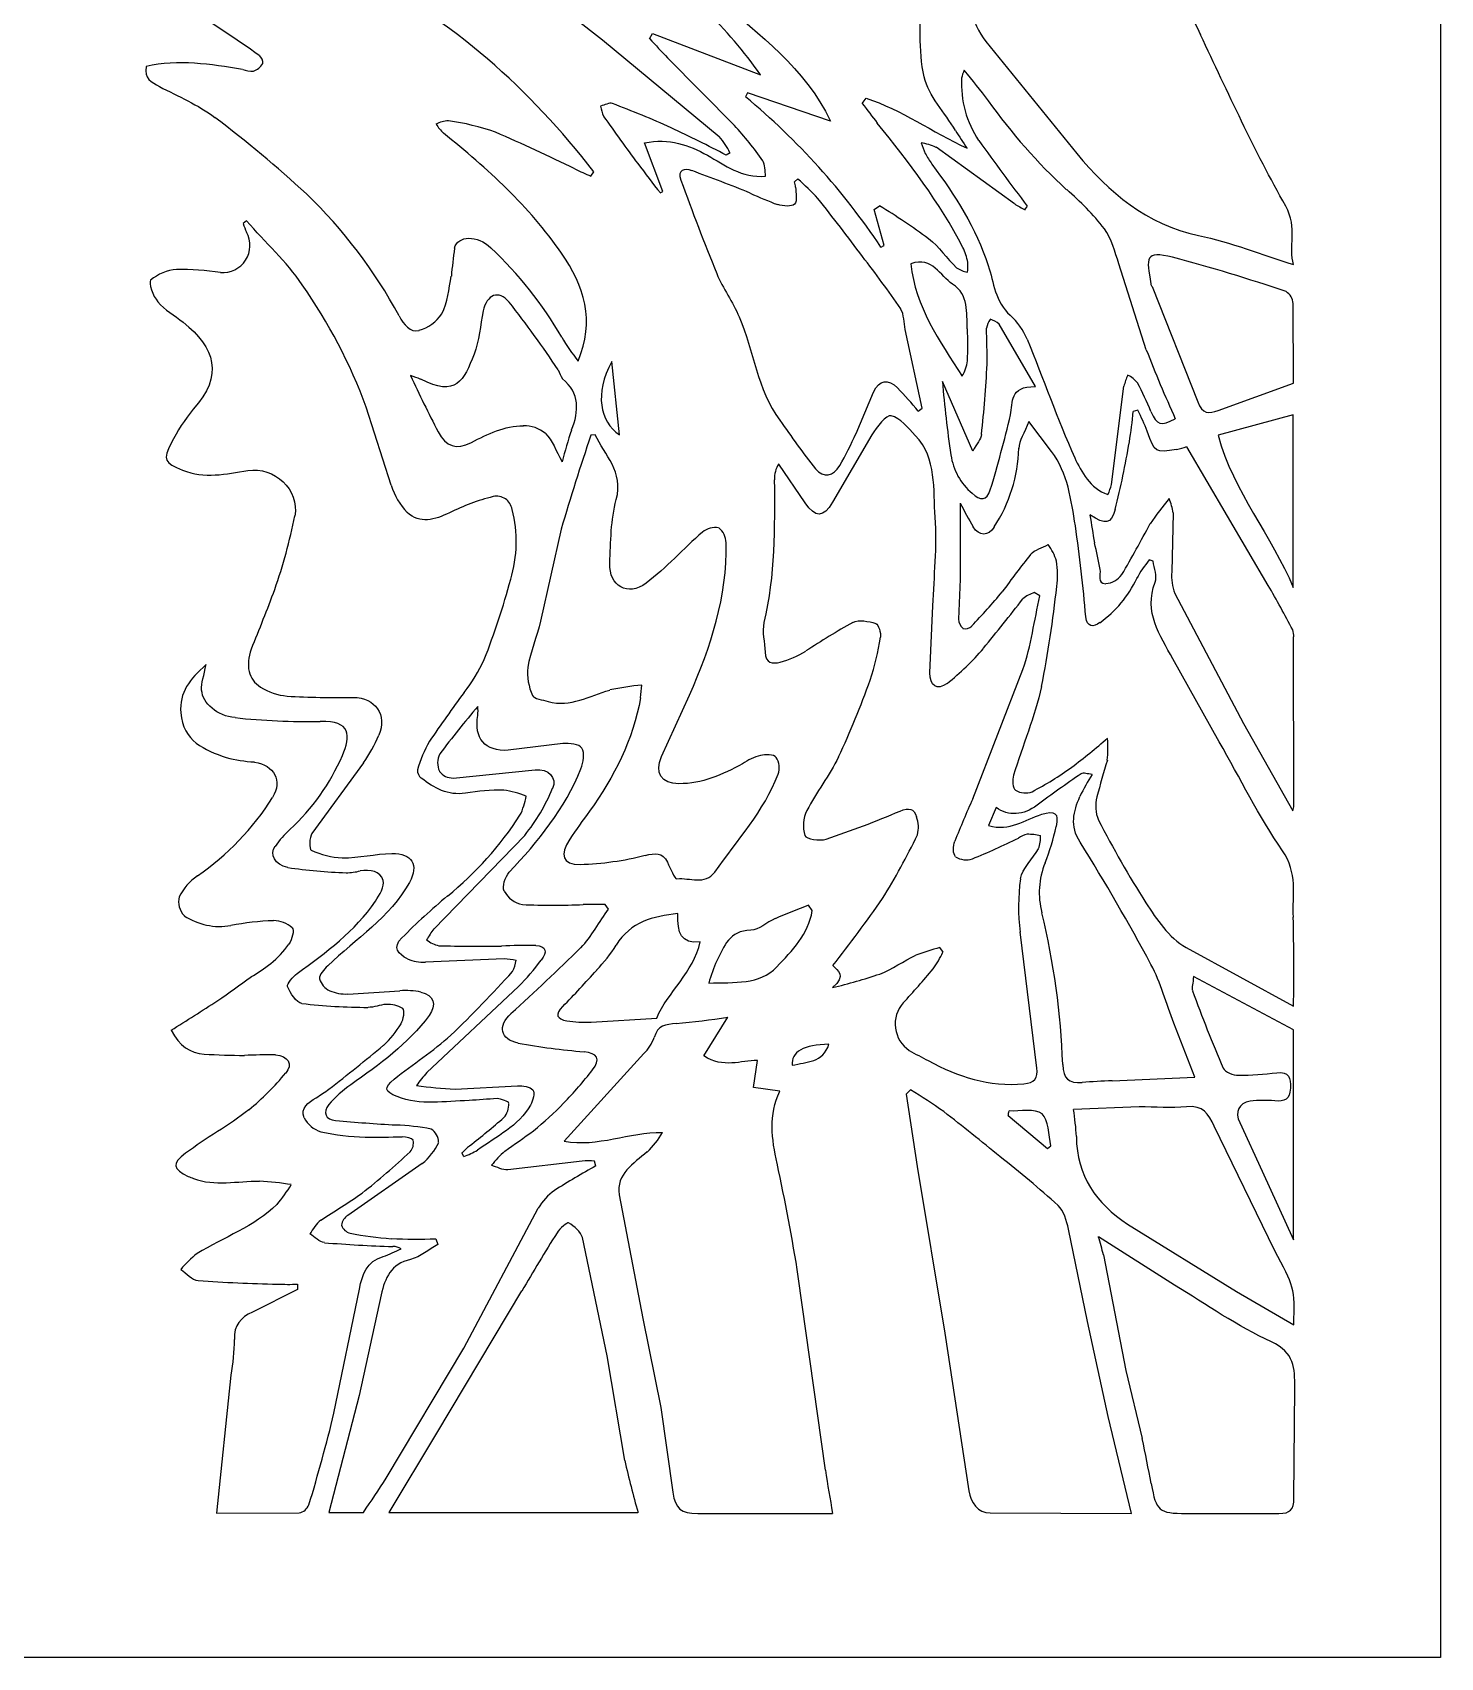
# Model space of a CAD drawing. Header units: millimetres. Extents: x 110 to 500, y -365 to -41.
# Drawn here: x 362.3 to 500.1, y -365.5 to -206.4 of the extents above; entities that cross this region are included whole.
import ezdxf

# ---------------------------------------------------------------- set-up
doc = ezdxf.new("R2010")
doc.units = ezdxf.units.MM
doc.layers.get('0').update_dxf_attribs({"lineweight": 25, "true_color": 0xffffff})

msp = doc.modelspace()

# ---------------------------------------------------------------- linework, layer by layer
for p, q in [((500.1, -41.49), (500.1, -365.48)), ((411, -201.58), (418.09, -207.13)), ((422.71, -207.04), (423.01, -206.52)), ((423.01, -206.52), (433.56, -210.55)), ((418.09, -207.13), (429.53, -216.6)), ((455.61, -207.29), (464.5, -218.26)), ((431.01, -215.51), (424.47, -208.88)), ((432.3, -212.32), (432.11, -212.71)), ((440.42, -215.09), (432.3, -212.32)), ((443.52, -213.36), (443.89, -212.84)), ((424.01, -221.98), (422.2, -217.2)), ((458.43, -223.19), (450.75, -217.65)), ((430.58, -218.19), (430.21, -218.42)), ((416.97, -220.47), (417.26, -220.04)), ((437.21, -220.75), (436.9, -221.02)), ((423.76, -222.12), (424.01, -221.98)), ((444.7, -223.73), (445.22, -223.37)), ((445.66, -227.25), (444.7, -223.73)), ((383.27, -224.86), (382.93, -225.12)), ((471.31, -237.47), (468.63, -229.06)), ((471.88, -231.26), (476.35, -242.56)), ((485.71, -240.75), (485.68, -232.94)), ((460.46, -241.07), (456.91, -234.96)), ((449.38, -243.19), (447.73, -235.49)), ((419.76, -245.81), (419, -238.62)), ((442.93, -245.65), (444.63, -241.61)), ((454.33, -247.38), (451.36, -240.58)), ((467.91, -250.65), (469.12, -241.03)), ((478.36, -243.4), (485.71, -240.75)), ((397.42, -250.73), (394.99, -243.1)), ((448.99, -243.48), (449.38, -243.19)), ((462.03, -247.42), (459.82, -244.48)), ((470.48, -243.39), (470.04, -243.51)), ((485.69, -243.85), (478.34, -245.84)), ((485.69, -260.73), (485.69, -243.85)), ((417.4, -245.78), (416.97, -245.84)), ((444.45, -245.79), (440.61, -252.39)), ((483.25, -260.53), (475.27, -246.96)), ((437.93, -252.45), (435.34, -248.65)), ((453.1, -252.48), (453.09, -259.93)), ((473.95, -253.43), (473.8, -259.21)), ((414.07, -255.02), (412.05, -264.02)), ((453.09, -259.93), (452.94, -263.83)), ((460.89, -261.55), (460.35, -261.23)), ((474.1, -261.33), (480.82, -274.04)), ((450.14, -269.08), (450.43, -262.53)), ((485.74, -282.05), (485.73, -265.58)), ((454.33, -281.42), (459.24, -268.75)), ((478.45, -275.84), (473.91, -267.73)), ((423.88, -277.29), (426.61, -271.29)), ((480.82, -274.04), (485.66, -282.6)), ((414.23, -276.02), (408.88, -276.67)), ((394.73, -277.9), (389.67, -284.81)), ((403.49, -279.39), (411.52, -278.58)), ((456.63, -282.28), (455.88, -284.05)), ((410.5, -285), (401.6, -294.17)), ((418.69, -292.21), (418.36, -291.78)), ((438.62, -292.37), (438.27, -291.82)), ((460.6, -307.78), (458.98, -294.46)), ((408.47, -297.09), (400.77, -297.41)), ((451.11, -296), (451.4, -296.44)), ((475.21, -295.99), (485.73, -301.73)), ((485.72, -304.05), (475.94, -298.81)), ((393.18, -300.53), (398.28, -300.21)), ((409.89, -299.81), (400.92, -308.22)), ((416.99, -303.28), (423.41, -302.88)), ((428.03, -306.59), (430.38, -302.81)), ((476.05, -308.66), (474.02, -303.4)), ((485.72, -324.6), (485.72, -304.05)), ((422.14, -306.36), (414.34, -314.95)), ((432.87, -309.67), (433.26, -307.05)), ((403.68, -309.83), (409.79, -309.52)), ((435.46, -310.05), (432.87, -309.67)), ((448.25, -309.91), (447.8, -310.32)), ((467.97, -309.02), (476.05, -308.66)), ((447.8, -310.32), (448.89, -317.43)), ((470.63, -311.59), (464.2, -311.83)), ((457.79, -312.43), (461.63, -315.65)), ((480.46, -313.12), (482.64, -317.87)), ((483.85, -325.59), (477.95, -313.46)), ((404.52, -316.43), (404.34, -316.09)), ((461.63, -315.65), (461.98, -315.39)), ((400.45, -317.12), (393.17, -322.2)), ((416.1, -316.89), (408.85, -317.75)), ((417.46, -317.37), (417.32, -316.88)), ((448.89, -317.43), (451.6, -333.74)), ((482.64, -317.87), (485.72, -324.6)), ((419.74, -320.18), (422.05, -332.31)), ((404.54, -335.19), (411.82, -321.5)), ((418.56, -335.94), (416.13, -324.38)), ((465.55, -332.58), (463.7, -323.55)), ((474.07, -329.03), (466.62, -324.29)), ((469.47, -323.05), (480.15, -329.65)), ((401.8, -324.5), (402, -325.04)), ((467.12, -326.07), (469.32, -337.39)), ((388.25, -328.94), (388.27, -329.45)), ((439.91, -347.15), (437.26, -328.19)), ((388.27, -329.45), (383.85, -331.66)), ((391.82, -341.55), (394.32, -329.41)), ((396.45, -329.98), (394.29, -339.83)), ((410.19, -329.6), (401.86, -343.53)), ((480.15, -329.65), (485.74, -332.92)), ((422.05, -332.31), (423.8, -341.02)), ((451.6, -333.74), (453.95, -349.15)), ((467.59, -341.88), (465.55, -332.58)), ((396.93, -347.92), (404.54, -335.19)), ((420.29, -346.21), (418.56, -335.94)), ((381.75, -337.84), (380.33, -351.36)), ((469.32, -337.39), (470.9, -344.05)), ((394.29, -339.83), (391.33, -351.27)), ((485.75, -349.92), (485.84, -339.04)), ((423.8, -341.02), (424.99, -349.31)), ((469.85, -351.37), (467.59, -341.88)), ((401.86, -343.53), (397.2, -351.28)), ((380.33, -351.36), (388.42, -351.33)), ((391.33, -351.27), (394.7, -351.27)), ((397.2, -351.28), (421.57, -351.28)), ((427.43, -351.37), (430.67, -351.37)), ((430.67, -351.37), (440.62, -351.37)), ((456.05, -351.33), (469.85, -351.37)), ((475.24, -351.37), (484.29, -351.38)), ((500.1, -365.48), (110.35, -365.48))]:
    msp.add_line(p, q)
for centre, radius, start, end in [((720.37, -90.22), 270.13, 202.8646, 205.5313), ((397.09, -236.08), 44.52, 35.0016, 56.4311), ((299.5, -328.45), 146.89, 54.6323, 57.9324), ((512.08, -123.96), 122.01, 222.9123, 224.1096), ((383.35, -208.52), 1.78, 289.3734, 328.062), ((383.93, -209.4), 0.939, 355.7568, 50.7433), ((383.87, -207.42), 2.78, 249.4414, 271.5143), ((463.48, -211.36), 10.26, 177.3089, 213.3163), ((456.31, -211.51), 3.14, 153.4694, 168.4342), ((398.9, -255.66), 71.11, 36.7733, 39.8334), ((387.95, -265.8), 69.05, 33.7662, 50.2495), ((499.76, -182.17), 53.7, 215.1539, 227.5555), ((309.56, -308.39), 117.3, 47.2904, 52.9862), ((421.2, -213.2), 3.31, 187.1055, 205.3483), ((593.82, -91.24), 214.62, 215.0914, 216.615), ((385.68, -302.69), 95.36, 65.7631, 69.5018), ((525.91, -151.58), 102.98, 216.8657, 218.2086), ((403.19, -218.14), 3.09, 92.9225, 116.5321), ((406.15, -212.63), 5.13, 212.311, 225.1928), ((399.46, -239.63), 24.84, 70.8105, 81.7294), ((340.15, -372.47), 170.24, 63.7632, 66.6486), ((356.04, -360.18), 159.99, 62.3803, 64.5376), ((408.66, -236.3), 30.52, 34.6199, 42.927), ((532.28, -165.82), 94.13, 212.2155, 213.478), ((424.51, -221.06), 6.71, 25.3329, 41.613), ((460.15, -213.5), 11.49, 198.8386, 204.3746), ((448.42, -222.73), 5.58, 65.3798, 81.2036), ((665.72, -65.54), 259.57, 215.6946, 217.457), ((573.94, -104.74), 190.61, 216.9221, 218.0116), ((457.17, -214.4), 8.41, 207.1676, 215.7075), ((453.76, -135.85), 92.27, 245.4366, 246.5004), ((656.93, -137.63), 245.68, 199.8037, 202.0871), ((366.79, -384.87), 175.53, 67.9944, 69.9924), ((434.18, -221.8), 2.82, 5.2504, 16.0301), ((423.49, -236.88), 21.17, 42.1963, 49.6217), ((355.96, -256.81), 47.93, 28.2041, 46.2142), ((447.32, -190.3), 35.1, 245.1244, 249.8956), ((266.28, -360.07), 220.85, 36.6199, 38.4771), ((445.24, -243.13), 28.1, 38.544, 49.3995), ((407.7, -284.43), 71.66, 53.8129, 58.4277), ((463.79, -214.83), 9.93, 237.3467, 244.0724), ((254.83, -92.38), 243.16, 327.2951, 327.3932), ((389.09, -223.1), 6.48, 198.1133, 206.2532), ((380.95, -227.25), 2.66, 265.2223, 28.8936), ((362.13, -77.83), 171.18, 299.0878, 299.2069), ((448.01, -230.08), 5.96, 11.3571, 26.056), ((449.16, -234.11), 46.01, 171.7803, 175.2042), ((380.56, -255.74), 38.81, 30.1671, 46.7031), ((360.86, -292.42), 104.61, 34.2999, 37.7766), ((450.18, -229.23), 3.68, 350.0049, 5.0159), ((431.31, -388.88), 166.02, 71.1334, 75.1434), ((376.77, -234.06), 4.46, 94.3154, 130.3204), ((376.75, -256.96), 27.35, 81.6446, 90.6748), ((454.36, -226.91), 3.01, 237.6161, 259.4291), ((345.92, -261.09), 52.26, 20.1341, 35.0224), ((473.07, -230.5), 1.42, 201.059, 212.3817), ((484.19, -233.03), 1.49, 3.682, 57.3418), ((329.6, -295.31), 101.02, 33.5827, 38.2186), ((399.19, -231.93), 3.76, 284.9013, 327.6324), ((424.14, -237.07), 29.71, 357.1375, 3.2021), ((458.1, -235.89), 2.49, 145.8752, 167.4636), ((376.8, -238.7), 78.94, 359.8657, 2.436), ((455.46, -236.6), 2.19, 48.4007, 74.6669), ((453.58, -238.94), 6.56, 22.3994, 47.699), ((440.16, -220.15), 30.62, 211.7023, 217.0123), ((450.58, -238.25), 3.24, 326.2981, 354.5988), ((592.18, -190.7), 129.6, 201.1539, 204.3913), ((395.91, -250.98), 11.5, 67.3708, 72.8222), ((546.4, -170.95), 162.49, 205.1426, 207.3064), ((418.08, -237.89), 4.58, 199.7392, 211.8328), ((325.02, -231.85), 130.91, 353.9039, 356.92), ((474.74, -242.32), 5.76, 155.6481, 167.1272), ((467.9, -242.95), 3.4, 40.9028, 62.2902), ((419.58, -267.31), 37.85, 39.0192, 43.6162), ((557.12, -231.94), 106.11, 184.6699, 188.569), ((438.32, -257.37), 36.2, 22.5206, 27.3848), ((390.81, -253.93), 16.6, 140.1691, 153.8729), ((410.41, -248.21), 3.31, 50.3087, 90.9611), ((509.23, -194.07), 89.28, 214.2878, 218.058), ((342.9, -216.83), 118.25, 343.1064, 346.7948), ((424.68, -239.29), 45.55, 350.9013, 354.686), ((447.67, -254.94), 25.57, 21.7956, 26.8577), ((619.4, -314.84), 213.87, 161.1768, 163.7574), ((454.93, -258.89), 42.1, 161.2001, 165.6163), ((409.58, -230.69), 36.54, 330.271, 335.8414), ((391.69, -233.42), 79.05, 345.5896, 350.4823), ((458.05, -246.98), 5.9, 187.5749, 230.1518), ((443.84, -246.64), 15.01, 326.9995, 358.1897), ((472.41, -238.3), 9.11, 281.841, 288.2784), ((437.63, -250.1), 2.71, 147.583, 182.104), ((403.68, -248.87), 6.52, 196.6225, 224.123), ((462.87, -249.39), 5.2, 334.2316, 345.9737), ((412.55, -272.42), 21.21, 104.0591, 116.3857), ((407.73, -253.35), 1.55, 9.2561, 102.4535), ((512.04, -221.43), 66.62, 207.7791, 210.0614), ((493.47, -269.18), 26.27, 139.2788, 146.0031), ((467.48, -254.49), 6.55, 9.241, 21.9421), ((332.86, -242.56), 56.26, 340.9378, 348.5451), ((396.94, -256.27), 12.72, 343.2527, 14.4234), ((568.72, -238.29), 104.06, 188.4862, 190.0074), ((274.08, -148.42), 224.28, 330.3183, 331.7766), ((429.1, -256.72), 1.85, 78.5734, 130.7218), ((428.29, -256.4), 1.91, 0.977, 51.8625), ((317.4, -275.94), 148.5, 4.7608, 8.2196), ((567.39, -341.71), 136.48, 141.9014, 143.8272), ((456.71, -260.07), 6.13, 18.2472, 35.2815), ((419.98, -267.3), 47.54, 10.1012, 13.3001), ((454.36, -259.43), 8.27, 351.6617, 8.8995), ((481.29, -265.89), 12.48, 141.0423, 151.0849), ((410.29, -465.61), 216.43, 73.4374, 73.5484), ((478.54, -259.61), 4.76, 175.0972, 201.1971), ((331.93, -238.88), 80.01, 338.8146, 344.7408), ((352.75, -249.08), 110.4, 348.8439, 353.9918), ((460.24, -255.07), 11.21, 305.6049, 334.7355), ((467.17, -258.22), 2.15, 274.8691, 324.2933), ((370.02, -325.48), 130.53, 27.6542, 29.8418), ((189.58, -186.8), 209.98, 337.6182, 339.3267), ((412.35, -224.13), 58.17, 316.0472, 320.4685), ((290.96, -131.41), 212.91, 320.5534, 322.2192), ((461.55, -264.65), 3.63, 109.3873, 129.5075), ((454.24, -263.79), 1.3, 181.9107, 228.3778), ((484.48, -338.04), 84.93, 119.5443, 123.174), ((421.91, -262.25), 23.62, 341.3685, 351.8238), ((453.55, -263.8), 0.978, 259.3822, 313.6832), ((484.21, -265.42), 1.53, 353.9886, 20.1045), ((432.55, -257.87), 10.6, 285.9975, 300.9805), ((436.2, -250.41), 25.16, 308.4022, 319.6669), ((391.8, -260.98), 16.23, 321.8171, 335.1689), ((416.21, -269.07), 5.44, 174.5852, 204.3775), ((424.83, -299.62), 29.47, 95.6025, 101.7822), ((400.59, -268.75), 21.42, 352.5478, 355.8595), ((364.77, -241.47), 84.42, 334.8638, 340.3952), ((387.77, -265.56), 5.83, 237.6027, 264.7468), ((392.24, -177.14), 94.37, 266.9579, 270.8884), ((548.89, -376.71), 178.9, 143.7831, 145.6614), ((389.49, -204.67), 69.2, 263.9066, 270.8243), ((479.07, -334.94), 96.26, 139.465, 143.0192), ((399.57, -272.78), 6.35, 355.6458, 3.6621), ((382.22, -269.34), 15.16, 325.6198, 337.255), ((412.36, -282.14), 12.86, 150.4439, 164.0126), ((421.33, -221.98), 70.69, 307.1443, 310.7954), ((456.7, -276.46), 10.86, 353.7023, 5.0469), ((385.05, -262.34), 15.51, 255.9706, 266.2541), ((373.4, -268.94), 20.94, 312.3494, 336.8168), ((403.97, -277.9), 2, 154.1412, 204.6273), ((435.52, -283.7), 6.82, 106.7724, 123.1295), ((433.45, -278.39), 1.94, 341.1775, 31.8986), ((445.13, -252.07), 32.35, 297.6537, 305.7141), ((555.92, -304.86), 92.51, 162.8936, 165.2072), ((400.98, -278.62), 0.987, 178.9445, 231.558), ((403.46, -277.75), 1.64, 216.9827, 270.9749), ((543.56, -393.02), 138.53, 124.5861, 126.7749), ((483.69, -290.39), 21, 147.2695, 154.0384), ((363.34, -267.13), 26.57, 304.7099, 327.792), ((408.23, -301.89), 21.32, 89.457, 99.53), ((407.14, -289.83), 9.34, 67.9804, 82.0713), ((403.34, -279.8), 7.43, 334.1764, 349.4005), ((396.13, -273.44), 18.44, 321.1766, 337.85), ((619.35, -354.08), 180.31, 156.2343, 157.6678), ((459.48, -278.95), 1.9, 239.2598, 290.6674), ((470.07, -282.13), 3.71, 166.2087, 201.7989), ((381.42, -264.5), 34.09, 309.1438, 327.0573), ((476.63, -326.94), 74.42, 143.4645, 146.0447), ((441.14, -284.04), 3.38, 154.2283, 196.9098), ((411, -197.88), 92.16, 288.3297, 293.1501), ((483.17, -281.99), 2.57, 346.1805, 358.5725), ((395.37, -292.76), 11.46, 133.3001, 144.3197), ((446.2, -284.22), 2.81, 344.9648, 21.4163), ((440.38, -279.37), 22.62, 338.4066, 347.8575), ((560.34, -235.13), 105.46, 207.3004, 212.3733), ((394.83, -259.36), 59.83, 327.8527, 334.6764), ((426.09, -218.69), 74.18, 292.3488, 296.1622), ((460.38, -287.67), 2.88, 104.3823, 123.4253), ((459.58, -291.67), 6.78, 78.1649, 89.2905), ((457.16, -285.08), 3.81, 341.2903, 0.8605), ((295.37, -391.87), 199.99, 28.1137, 32.0714), ((393.07, -279.04), 8.18, 244.9467, 267.0283), ((414.9, -257.62), 30.25, 271.9347, 284.1254), ((453.69, -285.45), 1.95, 237.6662, 288.149), ((468.57, -290.61), 7.73, 157.8423, 194.7244), ((381.58, -293.52), 5.51, 124.4486, 152.9689), ((394.56, -239.11), 49.57, 261.5813, 268.2097), ((392.94, -282.56), 6.1, 270.6779, 283.8501), ((477.88, -291.92), 19.07, 171.9981, 187.6596), ((378.6, -291.48), 1.98, 166.2555, 224.4009), ((442.85, -338.96), 62.44, 129.7255, 135.2868), ((410.81, -289.16), 2.67, 209.1883, 258.4619), ((413.34, -222.12), 69.72, 267.481, 272.3723), ((417.4, -562.11), 270.33, 89.7959, 90.2494), ((478.94, -396.35), 112.16, 111.2625, 113.0677), ((336.72, -215.72), 132.39, 321.7152, 325.244), ((388.17, -310.14), 75.01, 2.0628, 13.5478), ((380.65, -287.68), 6.24, 236.1965, 280.0605), ((387.03, -321.66), 28.33, 92.258, 100.751), ((385.92, -296.09), 2.74, 48.1387, 90.129), ((406.88, -298.44), 6.79, 140.9729, 151.8696), ((260.41, -298.08), 225.34, 359.0734, 1.287), ((379.42, -289.96), 9.81, 309.3434, 324.5853), ((402.95, -292.4), 3.51, 234.0727, 255.8818), ((406.17, -122.87), 172.98, 268.6492, 270.6735), ((410.81, -349.75), 53.97, 89.1848, 92.7632), ((404.94, -286.31), 17.31, 316.6625, 326.9476), ((400.63, -293.39), 4.03, 246.5902, 272.0136), ((408.19, -304.21), 7.12, 78.2149, 87.7387), ((266.12, -144.03), 213.42, 312.0799, 314.596), ((406.78, -296.9), 2.88, 330.4325, 353.3496), ((388.93, -279.62), 29.1, 316.0723, 322.7919), ((445.16, -304.21), 17.33, 156.403, 164.1044), ((455.4, -313.62), 18.14, 103.675, 111.48), ((441.2, -291.61), 11.29, 325.0711, 334.6819), ((296.59, -179.53), 147.75, 304.581, 306.1314), ((371.37, -278.71), 23.63, 301.4654, 307.1477), ((324.89, -222.8), 113.26, 313.7902, 318.172), ((349.85, -238.32), 90.36, 315.4162, 318.5071), ((428.98, -250.51), 50.74, 283.263, 288.6943), ((372.27, -232.32), 102.16, 317.4514, 319.9334), ((392.19, -298.52), 1.86, 196.4912, 245.1717), ((392.95, -296.75), 3.78, 246.0488, 273.4659), ((398.78, -308.22), 8.03, 78.8158, 93.5706), ((622.59, -246.66), 156.22, 200.0458, 203.038), ((240.3, -85.17), 257.49, 301.7747, 302.9755), ((395.41, -241.7), 60.14, 263.5857, 269.7579), ((397.18, -304.16), 2.61, 57.9517, 95.4624), ((449.84, -303.47), 3.1, 138.0986, 236.2968), ((390.84, -299.07), 8.72, 311.9492, 329.9534), ((416.42, -291.84), 11.46, 260.9611, 272.8195), ((411.31, -166.52), 137.62, 275.8327, 277.9636), ((421.5, -241.59), 64.8, 259.6469, 265.3973), ((419.12, -303.29), 4.31, 314.4724, 339.8278), ((383.22, -242.69), 63.85, 266.3313, 269.8616), ((385.86, -382.37), 75.88, 89.8156, 92.1105), ((288.95, -177.2), 167.56, 307.6654, 310.0068), ((480, -248.17), 66.09, 241.1532, 242.9846), ((367.05, -291.79), 25.95, 309.3659, 320.6026), ((410.84, -317.32), 13.46, 137.4817, 144.3819), ((387.62, -285.14), 37.3, 315.657, 322.281), ((480.22, -278.93), 29.56, 270.2326, 277.5119), ((381.69, -296.62), 16.37, 300.8172, 306.1056), ((399.84, -318.73), 11.27, 124.2933, 139.1078), ((405.09, -274.3), 35.56, 261.5965, 267.7299), ((419.9, -356.31), 54.38, 54.4862, 58.5794), ((471.54, -393.42), 84.48, 92.4242, 94.4216), ((413.18, -407.63), 97.01, 93.1823, 94.809), ((406.97, -311.34), 1.96, 319.1306, 3.0231), ((389.91, -287.61), 33.94, 309.1682, 315.9449), ((482.79, -321.31), 10.37, 84.0011, 97.2432), ((391.33, -311.4), 2.73, 207.1237, 253.5172), ((412.47, -70.83), 242.96, 265.1638, 266.5581), ((397.13, -334.62), 21.28, 78.6038, 87.9787), ((361.18, -258.75), 71.67, 307.7963, 311.2674), ((317.51, -485.03), 218.8, 50.3965, 52.2416), ((252.86, -270.97), 209.08, 348.565, 348.6901), ((436.59, -316.07), 27.93, 3.241, 8.729), ((395.7, -289.76), 24.8, 258.0148, 268.1173), ((395.76, -224.75), 89.79, 269.4414, 271.7543), ((398.34, -315.14), 1.26, 318.2209, 12.9761), ((400.53, -315.07), 1.54, 0.8027, 58.6655), ((316.6, -182.84), 161.74, 304.6422, 305.856), ((417.41, -310.47), 7.49, 312.4582, 331.202), ((349.66, -263.02), 72.57, 308.2379, 313.1344), ((396.89, -312.65), 5.72, 308.4695, 335.1195), ((415.99, -327.96), 16.63, 130.9005, 134.4955), ((402.07, -309.34), 7.5, 289.0764, 300.4114), ((416.43, -324.6), 11.74, 132.1974, 141.5279), ((386.82, -405.97), 113.74, 48.1615, 51.9096), ((450.67, -378.15), 69.27, 118.6502, 122.553), ((416.77, -327.21), 10.34, 86.9472, 93.691), ((247.72, -358.11), 191.89, 8.9717, 12.3393), ((379.75, -313.17), 5.66, 247.1927, 252.7505), ((382.04, -355.59), 36.83, 81.235, 86.1277), ((373.7, -310.54), 16.42, 319.8619, 328.1841), ((324.33, -216.66), 124.98, 301.9842, 304.2015), ((416.3, -324), 5.13, 124.3809, 150.9006), ((394.58, -326.89), 5.86, 133.7697, 150.6354), ((393.92, -323.32), 1.35, 123.6108, 173.5636), ((393.74, -322.77), 1.23, 198.9911, 254.3301), ((399.65, -291.97), 32.59, 258.9615, 266.0862), ((399.95, -251.25), 73.27, 268.028, 271.4467), ((627.35, -457.4), 251.97, 148.0064, 149.5232), ((444.42, -331.5), 23.34, 13.445, 18.0058), ((384.49, -333.74), 9.88, 127.8029, 140.7495), ((403.8, -155.96), 169.41, 265.6274, 267.8972), ((392.01, -313.27), 13.77, 289.6873, 297.6412), ((397.67, -326.52), 1.27, 55.3636, 93.8177), ((390.05, -163.87), 165.11, 266.0003, 268.6945), ((387.39, -278.44), 50.51, 268.7471, 270.9726), ((360.3, -333.97), 21.8, 349.7879, 359.0032), ((234.23, -303.35), 162.16, 343.0861, 346.3759), ((334.11, -373.7), 139.97, 10.3905, 12.228), ((495.37, -329.85), 76.84, 192.2889, 196.1886), ((319.67, -298.78), 91.57, 325.023, 327.5389), ((590.42, -323.95), 152.29, 188.762, 190.3714), ((388.13, -350.02), 1.34, 282.5419, 337.6463)]:
    msp.add_arc(centre, radius, start, end)
for points in [[(417.26, -220.04), (410.97, -211.93), (403.46, -205.22), (394.21, -200.5)], [(453.56, -200.72), (453.71, -203.05), (454.15, -205.41), (455.61, -207.29)], [(429.54, -203.19), (433.45, -206.71), (437.86, -209.79), (440.42, -215.09)], [(449.58, -210.76), (448.99, -208.13), (449.24, -205.3), (449.15, -202.56)], [(484.95, -223.41), (481.89, -217.98), (479.3, -212.28), (476.61, -206.64)], [(373.44, -209.75), (373.24, -210.91), (373.96, -211.28), (374.75, -211.7)], [(382.89, -210.03), (379.75, -209.53), (376.61, -208.99), (373.44, -209.75)], [(452.65, -216), (451.58, -214.26), (450.01, -212.64), (449.58, -210.76)], [(374.75, -211.7), (376.59, -212.66), (378.54, -213.49), (380.18, -214.73)], [(443.89, -212.84), (447.36, -213.97), (450.35, -216.14), (453.77, -217.74)], [(419.07, -213.37), (418.76, -213.25), (418.31, -213.52), (417.92, -213.61)], [(414.08, -228), (410.91, -223.43), (406.86, -219.71), (402.53, -216.27)], [(453.36, -227.46), (451.1, -223.04), (448.09, -219.13), (444.99, -215.28)], [(422.2, -217.2), (424.67, -216.76), (426.54, -217.41), (428.37, -218.43)], [(428.37, -218.43), (430.08, -219.38), (431.69, -220.67), (434.06, -220.48)], [(434.06, -220.48), (433.98, -219.96), (434.05, -219.34), (433.78, -218.96)], [(450.34, -219.31), (452.63, -222.36), (454.64, -225.55), (455.84, -229.22)], [(464.5, -218.26), (467.69, -222.07), (471.31, -225.19), (476.43, -226.28)], [(426.84, -219.94), (426.12, -219.68), (425.39, -219.82), (425.78, -220.86)], [(437, -221.54), (437, -222.12), (437.2, -222.9), (436.9, -223.21)], [(436.9, -223.21), (436.63, -223.5), (435.78, -223.41), (435.26, -223.25)], [(485.73, -229.13), (485.2, -227.44), (486.15, -225.54), (484.95, -223.41)], [(388.72, -231.1), (387.17, -228.84), (385.11, -226.93), (383.27, -224.86)], [(468.63, -229.06), (468.24, -227.88), (467.93, -226.59), (467.21, -225.62)], [(403.62, -227.53), (403.94, -226.25), (405.87, -226.22), (407.17, -227.5)], [(450.01, -226.59), (451.04, -227.39), (451.81, -228.52), (452.75, -229.45)], [(476.43, -226.28), (479.58, -226.95), (482.61, -228.16), (485.73, -229.13)], [(415.71, -238.58), (417.41, -234.64), (416.3, -231.2), (414.08, -228)], [(452.36, -231.04), (451.12, -230.24), (450.44, -228.32), (448.26, -229.04)], [(448.26, -229.04), (448.72, -233.27), (451.07, -236.58), (453.28, -240.04)], [(473.88, -228.41), (471.16, -227.74), (471.33, -228.46), (471.75, -231.01)], [(402.37, -233.95), (402.94, -232.85), (403.07, -231.51), (403.31, -230.26)], [(429.28, -230.01), (429.88, -231.47), (430.86, -232.78), (431.48, -234.25)], [(455.84, -229.22), (456.4, -230.89), (456.5, -232.77), (458, -234.09)], [(373.88, -230.66), (373.65, -230.87), (374.12, -232.22), (374.59, -232.77)], [(408.97, -232.81), (407.93, -231.57), (406.78, -232.05), (406.43, -233.67)], [(453.8, -235.41), (453.71, -233.83), (453.98, -232.09), (452.36, -231.04)], [(374.59, -232.77), (375.26, -233.57), (376.24, -234.1), (377.07, -234.77)], [(406.43, -233.67), (406.13, -235.08), (406.04, -236.57), (405.53, -237.9)], [(447.73, -235.49), (447.58, -234.81), (447.63, -234.01), (447.27, -233.47)], [(377.07, -234.77), (380.19, -237.26), (381.04, -239.99), (378.06, -243.29)], [(398.2, -234.15), (398.67, -235), (399.26, -235.81), (400.16, -235.57)], [(431.48, -234.25), (432.88, -237.59), (433.24, -241.34), (435.46, -244.37)], [(459.65, -236.44), (461.24, -240.29), (462.61, -244.23), (464.31, -248.03)], [(405.53, -237.9), (404.54, -240.49), (403.77, -242.12), (400.33, -240.36)], [(419, -238.62), (417.32, -241.77), (417.82, -244.48), (419.76, -245.81)], [(415.08, -245.32), (415.8, -243.45), (415.9, -241.74), (414.19, -240.3)], [(444.63, -241.61), (445.2, -240.41), (446.02, -240.26), (446.98, -241.2)], [(458.02, -243.84), (458.31, -242.61), (457.86, -241.03), (460.46, -241.07)], [(476.35, -242.56), (476.8, -243.78), (477.41, -243.74), (478.36, -243.4)], [(405.27, -246.53), (406.89, -245.71), (408.52, -244.92), (410.36, -244.9)], [(446.35, -243.93), (445.87, -243.82), (444.93, -245.03), (444.45, -245.79)], [(448.71, -245.86), (448, -245.1), (447.24, -244.14), (446.35, -243.93)], [(459.82, -244.48), (459.38, -245.63), (458.87, -246.37), (458.85, -247.12)], [(471.77, -243.51), (472.38, -244.88), (472.69, -244.98), (474.15, -244.22)], [(402.02, -245.5), (402.81, -246.97), (403.78, -247.28), (405.27, -246.53)], [(412.52, -245.67), (413.2, -246.33), (413.53, -247.33), (414.16, -248.43)], [(419.45, -252.13), (420.2, -249.36), (418.29, -247.81), (417.4, -245.78)], [(450.65, -253.87), (450.45, -251.14), (450.85, -248.14), (448.71, -245.86)], [(455.19, -245.76), (455.14, -246.22), (454.73, -246.65), (454.33, -247.38)], [(474.28, -247.22), (472.19, -247.59), (472.16, -247.55), (471.41, -245.44)], [(478.34, -245.84), (479.85, -251.44), (483.59, -255.67), (485.69, -260.73)], [(375.9, -246.61), (375.04, -248.22), (375.27, -248.55), (377, -249.25)], [(464.38, -254.71), (463.95, -252.19), (463.66, -249.58), (462.03, -247.42)], [(464.31, -248.03), (464.95, -249.44), (465.79, -251), (467.55, -251.65)], [(377, -249.25), (379.15, -250.11), (381.26, -249.64), (383.4, -249.29)], [(383.4, -249.29), (385.97, -248.87), (388.47, -251.18), (388, -253.74)], [(438.93, -249.11), (439.72, -250.05), (440.72, -249.85), (441.32, -248.81)], [(434.91, -250.2), (434.94, -254.88), (434.99, -259.56), (433.9, -264.17)], [(454.26, -251.51), (455.07, -252.27), (455.73, -252.24), (456.05, -251.19)], [(418.82, -258.36), (418.9, -256.27), (418.91, -254.12), (419.45, -252.13)], [(440.61, -252.39), (439.69, -253.93), (438.96, -253.92), (437.93, -252.45)], [(403.12, -253.42), (401.68, -254.12), (400.25, -254.54), (398.99, -253.41)], [(450.43, -262.53), (450.54, -259.64), (450.86, -256.74), (450.65, -253.87)], [(468.26, -253.1), (467.84, -254.57), (467.34, -254.63), (465.8, -253.64)], [(427.89, -255.31), (426.02, -256.94), (424.35, -258.82), (422.38, -260.31)], [(456.43, -254.82), (455.85, -255.74), (454.96, -255.75), (454.38, -254.8)], [(426.61, -271.29), (428.7, -266.53), (430.32, -261.65), (430.2, -256.37)], [(459.99, -257.5), (460.39, -257.03), (461.13, -256.85), (461.71, -256.53)], [(422.38, -260.31), (420.57, -261.66), (418.74, -260.6), (418.82, -258.36)], [(466.78, -258.97), (466.86, -259.52), (466.44, -260.36), (467.36, -260.37)], [(472.18, -260.23), (472.4, -259.65), (472.07, -258.85), (471.99, -258.16)], [(473.91, -267.73), (472.65, -265.41), (471.04, -263.17), (472.18, -260.23)], [(459.24, -268.75), (460.04, -266.44), (460.36, -263.96), (460.89, -261.55)], [(412.05, -264.02), (411.69, -265.54), (411.04, -267.01), (410.79, -268.55)], [(442.6, -264.15), (443.2, -263.86), (444.14, -264.04), (444.84, -264.26)], [(466.76, -264.18), (466.13, -264.66), (465.51, -264.64), (465.39, -263.62)], [(433.9, -264.17), (433.68, -265.08), (434, -266.11), (434.02, -267.08)], [(444.84, -264.26), (445.12, -264.35), (445.36, -265.18), (445.29, -265.61)], [(383.74, -266.76), (383.15, -268.39), (383.45, -269.74), (384.64, -270.49)], [(434.02, -267.08), (434.03, -268.14), (434.78, -268.24), (435.47, -268.05)], [(379.31, -268.29), (377.68, -269.74), (376.69, -271), (376.84, -273)], [(378.88, -270.78), (378.83, -270.08), (379.12, -269.36), (379.31, -268.29)], [(451.83, -270.12), (450.86, -270.87), (450.1, -270.33), (450.14, -269.08)], [(382.15, -273.48), (380.41, -273.33), (378.98, -272.08), (378.88, -270.78)], [(393.71, -271.5), (395.87, -271.5), (397.07, -273.22), (396.2, -275.2)], [(411.25, -271.31), (411.39, -271.65), (412.24, -271.73), (412.78, -271.89)], [(412.78, -271.89), (414.98, -272.54), (416.83, -271.3), (418.81, -270.78)], [(421.83, -271.53), (421.09, -275.65), (419.25, -279.27), (416.83, -282.64)], [(461.06, -270.44), (460.39, -273.39), (459.21, -276.22), (458.32, -279.12)], [(376.84, -273), (377.06, -275.82), (379.18, -276.62), (381.29, -277.39)], [(408.88, -276.67), (406.59, -276.81), (405.51, -275.49), (405.9, -273.26)], [(392.65, -277.19), (393.47, -275.26), (393.51, -273.76), (390.49, -273.86)], [(416.08, -276.46), (415.84, -276.07), (414.86, -275.97), (414.23, -276.02)], [(415.99, -278.48), (416.24, -277.86), (416.38, -276.94), (416.08, -276.46)], [(484.65, -286.51), (482.32, -283.13), (480.48, -279.42), (478.45, -275.84)], [(384.04, -277.82), (386, -278.16), (386.81, -279.64), (385.82, -281.29)], [(425.58, -279.95), (423.87, -279.95), (423.17, -278.87), (423.88, -277.29)], [(431.79, -277.99), (429.85, -279.07), (427.85, -279.95), (425.58, -279.95)], [(435.1, -277.37), (434.85, -277.07), (434.05, -277.06), (433.55, -277.17)], [(441.19, -277.33), (440.32, -279.15), (439.02, -280.77), (438.1, -282.57)], [(404.7, -280.87), (402.97, -281.14), (401.63, -280.38), (400.37, -279.39)], [(408.97, -288.62), (411.81, -285.58), (414.44, -282.4), (415.99, -278.48)], [(411.52, -278.58), (412.78, -278.45), (413.7, -279.36), (413.22, -280.4)], [(429.08, -288.59), (431.31, -285.51), (433.88, -282.63), (435.29, -279.02)], [(458.32, -279.12), (458.18, -279.57), (458.23, -280.39), (458.5, -280.58)], [(466.03, -279.04), (465.58, -279), (465.14, -278.83), (464.92, -278.97)], [(464.84, -285.68), (463.8, -284.04), (464.2, -282.68), (464.81, -281.2)], [(447.23, -282.62), (448.09, -282.26), (448.59, -282.35), (448.82, -283.2)], [(455.88, -284.05), (457.93, -284.65), (459.43, -283.44), (461.08, -282.94)], [(460.63, -282.06), (459.29, -283.04), (457.82, -283.17), (456.63, -282.28)], [(461.08, -282.94), (462.37, -282.56), (462.78, -282.8), (462.49, -284.13)], [(387.31, -288.15), (386.01, -287.91), (385.51, -286.82), (386.06, -286.07)], [(389.67, -284.81), (389.39, -285.21), (389.41, -286.37), (389.6, -286.45)], [(414.9, -285.38), (413.9, -286.92), (414.16, -287.84), (415.92, -287.86)], [(437.91, -285.02), (438.03, -285.36), (439.36, -285.57), (439.98, -285.37)], [(452.65, -287.09), (452.38, -286.87), (452.4, -286.03), (452.57, -285.57)], [(459, -289.26), (459.18, -288.21), (460.21, -287.32), (460.77, -286.31)], [(392.64, -287.21), (394.26, -287.21), (395.87, -286.81), (397.49, -286.77)], [(397.49, -286.77), (399.45, -286.73), (400.16, -287.91), (399.21, -289.6)], [(422.29, -286.96), (423.24, -286.76), (423.96, -286.6), (424.46, -287.63)], [(424.46, -287.63), (424.74, -288.22), (425.14, -289.28), (425.39, -289.25)], [(485.7, -293.02), (485.61, -290.84), (486.14, -288.67), (484.65, -286.51)], [(396.63, -289.41), (396.37, -288.48), (395.36, -288.32), (394.4, -288.48)], [(395.88, -291.45), (396.28, -290.85), (396.79, -289.98), (396.63, -289.41)], [(408.48, -290.46), (408.26, -290.03), (408.57, -289.05), (408.97, -288.62)], [(425.39, -289.25), (426.63, -289.12), (428.14, -289.9), (429.08, -288.59)], [(399.21, -289.6), (397.3, -293.04), (393.98, -295.13), (391.22, -297.76)], [(388.23, -298.52), (391.05, -296.45), (393.88, -294.39), (395.88, -291.45)], [(415.97, -296), (417.04, -294.9), (417.8, -293.48), (418.69, -292.21)], [(425.48, -292.66), (423.04, -292.93), (420.84, -293.44), (419.44, -295.75)], [(427.67, -295.43), (425.72, -295.63), (425.45, -294.57), (425.48, -292.66)], [(435.15, -297.88), (436.67, -296.3), (438.26, -294.69), (438.62, -292.37)], [(471.27, -291.6), (472.34, -293.24), (473.46, -294.98), (475.21, -295.99)], [(387.75, -294.05), (387.97, -294.27), (387.71, -295.2), (387.42, -295.64)], [(434.99, -293.15), (434.18, -293.51), (433.4, -294.28), (432.6, -294.29)], [(399.03, -297.08), (398.11, -296.66), (397.53, -295.95), (398.47, -295.03)], [(411.57, -295.78), (412.57, -295.84), (412.76, -296.44), (412.1, -297.22)], [(423.41, -302.88), (424.49, -300.34), (426.99, -298.44), (427.67, -295.43)], [(432.6, -294.29), (430.5, -294.32), (430, -295.89), (429.28, -297.27)], [(445.24, -298.58), (446.46, -298.1), (447.56, -297.3), (448.76, -296.74)], [(387.29, -299.8), (387.19, -299.53), (387.81, -298.83), (388.23, -298.52)], [(391.22, -297.76), (390.85, -298.11), (390.38, -298.64), (390.41, -299.05)], [(428.49, -299.47), (431.07, -299.35), (433.44, -299.66), (435.15, -297.88)], [(440.64, -297.75), (441.07, -298.23), (442.02, -298.72), (440.62, -299.9)], [(474.02, -303.4), (473.28, -301.47), (472.73, -299.44), (471.76, -297.63)], [(475.94, -298.81), (475.88, -299.49), (475.72, -299.9), (475.84, -300.2)], [(388.69, -301.46), (388.14, -301.39), (387.56, -300.46), (387.29, -299.8)], [(400.33, -300.34), (401.6, -300.62), (401.9, -301.59), (401.13, -302.64)], [(396.93, -301.56), (396.34, -301.56), (395.74, -301.86), (395.16, -301.84)], [(398.39, -303.43), (398.63, -303.02), (398.78, -302.15), (398.56, -301.95)], [(414.2, -301.75), (413.41, -302.54), (413.64, -302.99), (414.62, -303.15)], [(401.13, -302.64), (399.06, -305.43), (396.27, -307.42), (393.49, -309.42)], [(409.85, -305.34), (408.07, -304.96), (407.84, -303.67), (409.15, -302.43)], [(425.3, -303.43), (424.31, -303.51), (423.49, -303.6), (423.17, -304.78)], [(375.89, -304.07), (376.71, -305.63), (377.75, -306.31), (379.13, -306.41)], [(397.72, -308.86), (399.54, -307.39), (401.55, -306.13), (403.27, -304.55)], [(386.1, -306.49), (387.33, -306.56), (387.84, -307.42), (387.11, -308.27)], [(417.13, -307.96), (417.95, -306.89), (417.61, -306.33), (416.3, -306.19)], [(433.26, -307.05), (431.64, -307.01), (429.93, -307.85), (428.03, -306.59)], [(440.26, -305.45), (437.83, -305.47), (436.51, -306.21), (436.67, -307.51)], [(436.67, -307.51), (438.07, -307.17), (439.68, -307.25), (440.26, -305.45)], [(449.98, -307.04), (452.89, -308.65), (455.94, -309.64), (459.33, -309.32)], [(459.33, -309.32), (460.36, -309.23), (460.72, -308.76), (460.6, -307.78)], [(463.13, -307.44), (463.19, -308.81), (463.71, -309.3), (465.03, -309.19)], [(478.83, -307.79), (479, -308.18), (479.81, -308.48), (480.34, -308.49)], [(484.08, -308.24), (485.3, -308.11), (485.44, -308.72), (485.41, -309.75)], [(398, -310.57), (396.76, -310.09), (396.69, -309.7), (397.72, -308.86)], [(409.79, -309.52), (410.3, -309.5), (411.03, -309.59), (411.28, -309.92)], [(411.28, -309.92), (411.5, -310.2), (411.3, -310.97), (411.06, -311.4)], [(435.18, -317.11), (434.67, -314.72), (434.33, -312.38), (435.46, -310.05)], [(485.41, -309.75), (485.37, -310.88), (484.84, -311.08), (483.88, -311)], [(388.9, -312.64), (388.49, -311.7), (389.35, -311.15), (390.08, -310.68)], [(391.32, -311.36), (390.71, -312.1), (390.99, -312.82), (391.98, -312.92)], [(405.05, -310.96), (402.69, -311.01), (400.29, -311.47), (398, -310.57)], [(411.06, -311.4), (409.86, -313.47), (407.72, -314.48), (405.87, -315.81)], [(408.93, -311.23), (408.92, -311.06), (408.19, -310.78), (407.79, -310.77)], [(461.11, -312.27), (460.43, -311.7), (458.99, -312.04), (457.88, -311.98)], [(475.26, -311.57), (473.74, -311.75), (472.17, -311.55), (470.63, -311.59)], [(477.95, -313.46), (477.4, -312.3), (476.85, -311.39), (475.26, -311.57)], [(481.49, -311.03), (480.33, -311.21), (479.97, -312.07), (480.46, -313.12)], [(383.51, -311.86), (381.53, -313.39), (379.32, -314.63), (377.3, -316.12)], [(461.98, -315.39), (461.72, -314.32), (461.79, -312.84), (461.11, -312.27)], [(399.57, -314.85), (399.48, -314.63), (398.88, -314.51), (398.51, -314.5)], [(414.34, -314.95), (417.67, -315.52), (420.68, -314.05), (423.97, -314.08)], [(464.47, -314.49), (464.49, -318.32), (466.43, -321.06), (469.47, -323.05)], [(377.3, -316.12), (375.95, -317.1), (376.07, -317.65), (377.55, -318.39)], [(422.47, -315.99), (421.15, -317.14), (419.41, -318.14), (419.74, -320.18)], [(408.85, -317.75), (408.33, -317.8), (407.78, -317.46), (407.24, -317.3)], [(378.07, -318.58), (380.19, -319.39), (382.37, -318.81), (384.53, -318.85)], [(386.25, -321.12), (384.01, -323.31), (381.04, -324.34), (378.43, -325.94)], [(463.7, -323.55), (463.51, -322.73), (463.26, -321.76), (462.69, -321.23)], [(414.79, -322.92), (414.67, -322.84), (413.92, -323.47), (413.65, -323.9)], [(390.89, -324.87), (390.4, -324.83), (389.94, -324.32), (389.47, -324.02)], [(416.13, -324.38), (416, -323.8), (415.33, -323.28), (414.79, -322.92)], [(402, -325.04), (401.11, -325.54), (400.28, -326.27), (399.32, -326.51)], [(485.74, -332.92), (485.89, -329.32), (485.72, -329.15), (483.85, -325.59)], [(376.84, -327.49), (377.4, -327.87), (377.94, -328.53), (378.53, -328.57)], [(394.32, -329.41), (394.61, -327.96), (395.03, -326.71), (396.65, -326.24)], [(399.32, -326.51), (397.41, -326.98), (396.8, -328.3), (396.45, -329.98)], [(483.57, -334.59), (480.25, -333.06), (477.2, -330.94), (474.07, -329.03)], [(383.85, -331.66), (382.72, -332.21), (382.01, -332.92), (382.09, -334.35)], [(485.84, -339.04), (485.85, -337.19), (485.81, -335.62), (483.57, -334.59)], [(424.99, -349.31), (425.23, -350.94), (425.77, -351.37), (427.43, -351.37)], [(453.95, -349.15), (454.14, -350.33), (454.83, -351.31), (456.05, -351.33)], [(471.78, -348.45), (472.31, -351.19), (472.51, -351.37), (475.24, -351.37)], [(484.29, -351.38), (485.39, -351.4), (485.75, -350.96), (485.75, -349.92)]]:
    msp.add_open_spline(points, degree=3)

doc.saveas('drawing.dxf')
